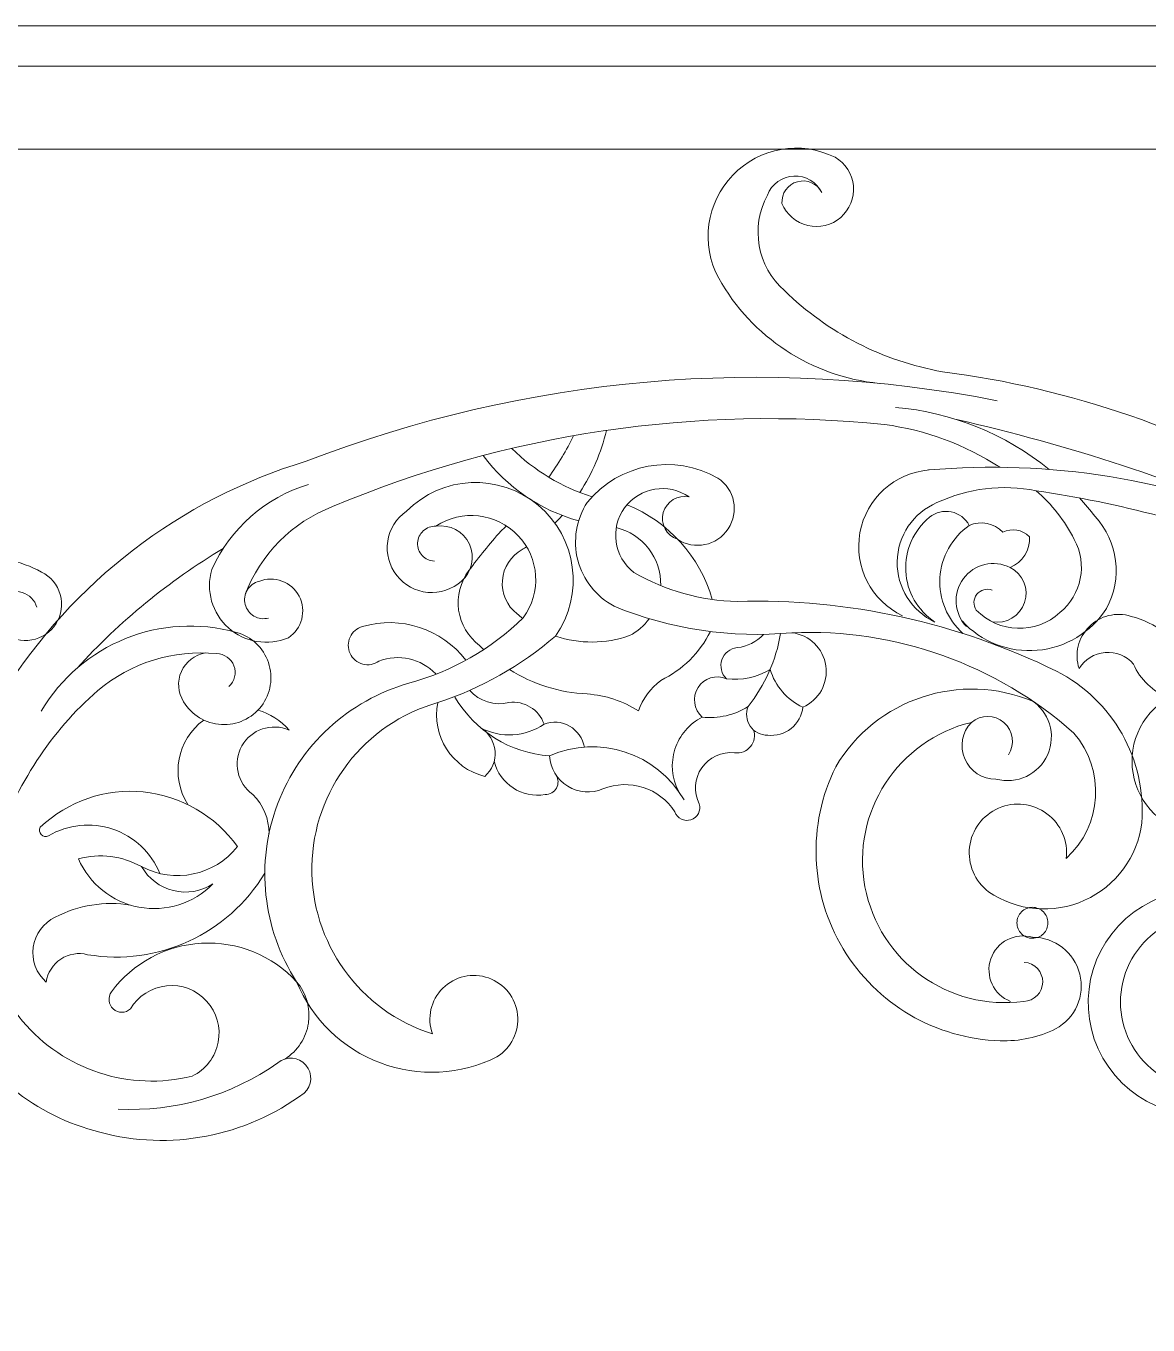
# Model space of a CAD drawing. Header units: millimetres. Extents: x 4332 to 4576, y 144 to 400.
# Drawn here: x 4436.84 to 4472.38, y 224.56 to 265.69 of the extents above; entities that cross this region are included whole.
import ezdxf

# ---------------------------------------------------------------- set-up
doc = ezdxf.new("R2010")
doc.units = ezdxf.units.MM
doc.header["$MEASUREMENT"] = 0
doc.layers.add('SITARA ALL', color=18, linetype='Continuous', true_color=0x000000)

msp = doc.modelspace()

# ---------------------------------------------------------------- linework, layer by layer
at = {"layer": 'SITARA ALL', "lineweight": 9}
for points, knots in [([(4331.736, 265.693), (4331.736, 265.693), (4575.736, 265.693), (4575.736, 265.693), (4575.736, 265.693), (4575.736, 143.693), (4575.736, 143.693), (4575.736, 143.693), (4331.736, 143.693), (4331.736, 143.693), (4331.736, 143.693), (4331.736, 265.693), (4331.736, 265.693)], [0, 0, 0, 0, 0.25, 0.25, 0.25, 0.5, 0.5, 0.5, 0.75, 0.75, 0.75, 1, 1, 1, 1]), ([(4503.177, 261.79), (4503.177, 261.79), (4336.328, 261.79), (4336.328, 261.79), (4336.328, 261.79), (4336.328, 238.062), (4336.328, 238.062), (4336.328, 238.062), (4333.736, 238.062), (4333.736, 238.062), (4333.736, 238.062), (4333.736, 264.416), (4333.736, 264.416), (4333.736, 264.416), (4533.713, 264.416), (4533.713, 264.416)], [0, 0, 0, 0, 0.166667, 0.166667, 0.166667, 0.333333, 0.333333, 0.333333, 0.5, 0.5, 0.5, 0.666667, 0.666667, 0.666667, 1, 1, 1, 1]), ([(4478.208, 250.225), (4477.924, 250.424), (4477.632, 250.61), (4477.333, 250.784), (4473.823, 252.878), (4469.922, 254.226), (4465.869, 254.746), (4463.98, 255.079), (4462.235, 255.975), (4460.864, 257.315), (4460.001, 258.074), (4459.777, 259.328), (4460.321, 260.34), (4460.456, 260.688), (4460.784, 260.925), (4461.157, 260.942), (4461.53, 260.96), (4461.879, 260.756), (4462.045, 260.421), (4461.901, 260.705), (4461.578, 260.848), (4461.272, 260.763), (4460.966, 260.678), (4460.761, 260.39), (4460.783, 260.073), (4460.927, 259.722), (4461.231, 259.463), (4461.6, 259.375), (4461.97, 259.287), (4462.358, 259.383), (4462.644, 259.632), (4462.931, 259.88), (4463.08, 260.252), (4463.045, 260.629), (4463.01, 261.007), (4462.795, 261.345), (4462.468, 261.537), (4461.379, 262.074), (4460.068, 261.846), (4459.226, 260.971), (4458.383, 260.096), (4458.202, 258.778), (4458.78, 257.71), (4459.828, 255.833), (4461.725, 254.589), (4463.864, 254.378)], [0, 0, 0, 0, 0.0625, 0.0625, 0.0625, 0.125, 0.125, 0.125, 0.1875, 0.1875, 0.1875, 0.25, 0.25, 0.25, 0.3125, 0.3125, 0.3125, 0.375, 0.375, 0.375, 0.4375, 0.4375, 0.4375, 0.5, 0.5, 0.5, 0.5625, 0.5625, 0.5625, 0.625, 0.625, 0.625, 0.6875, 0.6875, 0.6875, 0.75, 0.75, 0.75, 0.8125, 0.8125, 0.8125, 0.875, 0.875, 0.875, 1, 1, 1, 1]), ([(4467.596, 253.828), (4460.265, 255.268), (4452.68, 254.604), (4445.712, 251.909), (4441.727, 250.703), (4438.319, 248.091), (4436.12, 244.556), (4435.314, 243.262), (4434.685, 241.866), (4434.249, 240.406), (4433.459, 238.466), (4433.547, 236.28), (4434.494, 234.411), (4435.441, 232.543), (4437.15, 231.177), (4439.182, 230.668), (4441.414, 230.067), (4443.797, 230.523), (4445.649, 231.906), (4445.908, 232.136), (4445.934, 232.531), (4445.708, 232.794), (4445.481, 233.056), (4445.087, 233.088), (4444.821, 232.865), (4443.347, 231.824), (4441.564, 231.308), (4439.762, 231.4)], [0, 0, 0, 0, 0.1, 0.1, 0.1, 0.2, 0.2, 0.2, 0.3, 0.3, 0.3, 0.4, 0.4, 0.4, 0.5, 0.5, 0.5, 0.6, 0.6, 0.6, 0.7, 0.7, 0.7, 0.8, 0.8, 0.8, 1, 1, 1, 1]), ([(4467.682, 251.721), (4466.58, 252.439), (4465.332, 252.901), (4464.028, 253.074), (4458.076, 253.685), (4452.068, 252.792), (4446.551, 250.475), (4445.272, 249.983), (4444.266, 248.968), (4443.787, 247.684)], [0, 0, 0, 0, 0.25, 0.25, 0.25, 0.5, 0.5, 0.5, 1, 1, 1, 1]), ([(4465.426, 251.635), (4469.259, 251.966), (4473.116, 251.348), (4476.654, 249.835), (4473.322, 251.293), (4469.859, 252.43), (4466.311, 253.232)], [0, 0, 0, 0, 0.333333, 0.333333, 0.333333, 1, 1, 1, 1]), ([(4459.713, 244.144), (4459.629, 243.939), (4459.654, 243.706), (4459.778, 243.524), (4459.903, 243.341), (4460.111, 243.234), (4460.332, 243.237), (4460.598, 243.207), (4460.866, 243.283), (4461.075, 243.45), (4461.284, 243.618), (4461.417, 243.86), (4461.446, 244.127), (4461.957, 244.349), (4462.256, 244.885), (4462.175, 245.437), (4462.093, 245.989), (4461.653, 246.417), (4461.099, 246.482), (4459.181, 246.301), (4457.248, 246.59), (4455.467, 247.323), (4454.898, 247.626), (4454.481, 248.155), (4454.32, 248.78), (4454.159, 249.405), (4454.268, 250.069), (4454.62, 250.61), (4455.624, 251.842), (4457.375, 252.167), (4458.756, 251.379), (4459.289, 251.024), (4459.434, 250.304), (4459.081, 249.77), (4458.727, 249.236), (4458.007, 249.089), (4457.472, 249.441), (4457.123, 249.56), (4456.928, 249.931), (4457.026, 250.286), (4457.124, 250.641), (4457.483, 250.858), (4457.843, 250.781), (4457.183, 251.24), (4456.277, 251.09), (4455.802, 250.44), (4455.328, 249.79), (4455.458, 248.881), (4456.098, 248.392), (4457.094, 247.815), (4458.219, 247.499), (4459.369, 247.472), (4462.867, 247.571), (4466.337, 246.813), (4469.475, 245.264), (4471.263, 244.36), (4472.33, 242.465), (4472.18, 240.468), (4472.047, 239.389), (4471.359, 238.457), (4470.368, 238.01), (4469.377, 237.563), (4468.224, 237.667), (4467.327, 238.282), (4466.888, 238.612), (4466.659, 239.152), (4466.724, 239.697), (4466.79, 240.243), (4467.141, 240.712), (4467.646, 240.929), (4468.151, 241.147), (4468.733, 241.078), (4469.174, 240.751), (4469.616, 240.423), (4469.849, 239.885), (4469.787, 239.339), (4470.924, 240.38), (4471.032, 242.133), (4470.029, 243.303), (4467.577, 245.483), (4464.376, 246.623), (4461.099, 246.482)], [0, 0, 0, 0, 0.035714, 0.035714, 0.035714, 0.071429, 0.071429, 0.071429, 0.107143, 0.107143, 0.107143, 0.142857, 0.142857, 0.142857, 0.178571, 0.178571, 0.178571, 0.214286, 0.214286, 0.214286, 0.25, 0.25, 0.25, 0.285714, 0.285714, 0.285714, 0.321429, 0.321429, 0.321429, 0.357143, 0.357143, 0.357143, 0.392857, 0.392857, 0.392857, 0.428571, 0.428571, 0.428571, 0.464286, 0.464286, 0.464286, 0.5, 0.5, 0.5, 0.535714, 0.535714, 0.535714, 0.571429, 0.571429, 0.571429, 0.607143, 0.607143, 0.607143, 0.642857, 0.642857, 0.642857, 0.678571, 0.678571, 0.678571, 0.714286, 0.714286, 0.714286, 0.75, 0.75, 0.75, 0.785714, 0.785714, 0.785714, 0.821429, 0.821429, 0.821429, 0.857143, 0.857143, 0.857143, 0.892857, 0.892857, 0.892857, 0.928571, 0.928571, 0.928571, 1, 1, 1, 1]), ([(4449.883, 244.27), (4451.254, 244.717), (4452.522, 245.434), (4453.613, 246.378), (4454.532, 247.693), (4454.295, 249.49), (4453.064, 250.519), (4451.833, 251.547), (4450.022, 251.466), (4448.891, 250.328), (4448.571, 250.106), (4448.357, 249.763), (4448.299, 249.377), (4448.241, 248.992), (4448.344, 248.6), (4448.585, 248.294), (4448.825, 247.988), (4449.182, 247.795), (4449.57, 247.76), (4449.957, 247.726), (4450.342, 247.853), (4450.633, 248.111), (4450.971, 248.403), (4451.074, 248.882), (4450.886, 249.287), (4450.698, 249.691), (4450.265, 249.922), (4449.825, 249.852), (4449.678, 249.859), (4449.534, 249.808), (4449.425, 249.709), (4449.317, 249.61), (4449.252, 249.472), (4449.246, 249.326), (4449.239, 249.179), (4449.292, 249.035), (4449.392, 248.927), (4449.492, 248.82), (4449.63, 248.756), (4449.777, 248.751)], [0, 0, 0, 0, 0.071429, 0.071429, 0.071429, 0.142857, 0.142857, 0.142857, 0.214286, 0.214286, 0.214286, 0.285714, 0.285714, 0.285714, 0.357143, 0.357143, 0.357143, 0.428571, 0.428571, 0.428571, 0.5, 0.5, 0.5, 0.571429, 0.571429, 0.571429, 0.642857, 0.642857, 0.642857, 0.714286, 0.714286, 0.714286, 0.785714, 0.785714, 0.785714, 0.857143, 0.857143, 0.857143, 1, 1, 1, 1]), ([(4465.447, 251.637), (4464.35, 251.547), (4463.451, 250.734), (4463.254, 249.652), (4463.057, 248.57), (4463.609, 247.491), (4464.604, 247.021)], [0, 0, 0, 0, 0.333333, 0.333333, 0.333333, 1, 1, 1, 1]), ([(4445.786, 251.18), (4444.426, 250.763), (4443.313, 249.782), (4442.728, 248.485), (4442.532, 247.818), (4442.737, 247.098), (4443.256, 246.636), (4443.775, 246.174), (4444.513, 246.052), (4445.153, 246.325), (4445.587, 246.611), (4445.734, 247.178), (4445.493, 247.638), (4445.252, 248.099), (4444.702, 248.302), (4444.22, 248.108), (4444.065, 248.069), (4443.931, 247.97), (4443.85, 247.832), (4443.768, 247.695), (4443.745, 247.531), (4443.785, 247.376), (4443.825, 247.221), (4443.925, 247.089), (4444.064, 247.008), (4444.202, 246.928), (4444.366, 246.905), (4444.52, 246.947)], [0, 0, 0, 0, 0.1, 0.1, 0.1, 0.2, 0.2, 0.2, 0.3, 0.3, 0.3, 0.4, 0.4, 0.4, 0.5, 0.5, 0.5, 0.6, 0.6, 0.6, 0.7, 0.7, 0.7, 0.8, 0.8, 0.8, 1, 1, 1, 1]), ([(4467.439, 247.828), (4467.267, 247.896), (4467.071, 247.844), (4466.955, 247.699), (4466.84, 247.554), (4466.832, 247.351), (4466.937, 247.198), (4467.655, 246.461), (4468.828, 246.426), (4469.587, 247.122), (4470.274, 247.686), (4470.465, 248.656), (4470.041, 249.436), (4469.742, 250.025), (4469.331, 250.549), (4468.83, 250.979), (4467.771, 251.193), (4466.671, 251.06), (4465.693, 250.601), (4464.94, 250.282), (4464.445, 249.55), (4464.432, 248.732), (4464.418, 247.914), (4464.887, 247.166), (4465.629, 246.821), (4465.081, 247.181), (4464.737, 247.781), (4464.704, 248.435), (4464.67, 249.09), (4464.95, 249.721), (4465.458, 250.136), (4465.649, 250.295), (4465.903, 250.358), (4466.147, 250.308), (4466.391, 250.258), (4466.599, 250.1), (4466.712, 249.879), (4467.077, 250.042), (4467.506, 249.956), (4467.78, 249.665), (4468.061, 249.807), (4468.401, 249.749), (4468.62, 249.523), (4468.652, 249.1), (4468.404, 248.705), (4468.01, 248.548), (4467.495, 248.806), (4466.871, 248.657), (4466.53, 248.194), (4466.188, 247.731), (4466.229, 247.091), (4466.627, 246.676)], [0, 0, 0, 0, 0.055556, 0.055556, 0.055556, 0.111111, 0.111111, 0.111111, 0.166667, 0.166667, 0.166667, 0.222222, 0.222222, 0.222222, 0.277778, 0.277778, 0.277778, 0.333333, 0.333333, 0.333333, 0.388889, 0.388889, 0.388889, 0.444444, 0.444444, 0.444444, 0.5, 0.5, 0.5, 0.555556, 0.555556, 0.555556, 0.611111, 0.611111, 0.611111, 0.666667, 0.666667, 0.666667, 0.722222, 0.722222, 0.722222, 0.777778, 0.777778, 0.777778, 0.833333, 0.833333, 0.833333, 0.888889, 0.888889, 0.888889, 1, 1, 1, 1]), ([(4468.83, 250.979), (4471.46, 250.595), (4474.037, 249.909), (4476.509, 248.935), (4478.489, 248.238), (4479.974, 246.572), (4480.441, 244.526), (4480.803, 242.698), (4479.74, 240.887), (4477.969, 240.308), (4476.198, 239.729), (4474.273, 240.567), (4473.485, 242.255), (4473.943, 241.77), (4474.648, 241.61), (4475.271, 241.851), (4475.893, 242.091), (4476.308, 242.683), (4476.321, 243.35), (4476.104, 244.289), (4475.195, 244.897), (4474.245, 244.736), (4473.22, 244.76), (4472.301, 244.111), (4471.983, 243.136), (4471.665, 242.161), (4472.024, 241.094), (4472.867, 240.509), (4474.225, 239.473), (4475.958, 239.062), (4477.636, 239.379), (4479.315, 239.696), (4480.779, 240.709), (4481.666, 242.17), (4482.73, 243.871), (4482.67, 246.042), (4481.511, 247.679), (4481.174, 248.193), (4481.07, 248.825), (4481.224, 249.42), (4481.378, 250.014), (4481.776, 250.516), (4482.32, 250.802)], [0, 0, 0, 0, 0.066667, 0.066667, 0.066667, 0.133333, 0.133333, 0.133333, 0.2, 0.2, 0.2, 0.266667, 0.266667, 0.266667, 0.333333, 0.333333, 0.333333, 0.4, 0.4, 0.4, 0.466667, 0.466667, 0.466667, 0.533333, 0.533333, 0.533333, 0.6, 0.6, 0.6, 0.666667, 0.666667, 0.666667, 0.733333, 0.733333, 0.733333, 0.8, 0.8, 0.8, 0.866667, 0.866667, 0.866667, 1, 1, 1, 1]), ([(4466.487, 246.854), (4467.094, 246.192), (4467.974, 245.849), (4468.869, 245.926), (4469.765, 246.004), (4470.573, 246.491), (4471.058, 247.247), (4471.577, 248.196), (4471.434, 249.369), (4470.701, 250.165), (4470.545, 250.366), (4470.38, 250.562), (4470.207, 250.749)], [0, 0, 0, 0, 0.2, 0.2, 0.2, 0.4, 0.4, 0.4, 0.6, 0.6, 0.6, 1, 1, 1, 1]), ([(4443.27, 244.779), (4443.452, 244.943), (4443.515, 245.202), (4443.429, 245.432), (4443.343, 245.662), (4443.125, 245.815), (4442.88, 245.82), (4441.52, 245.953), (4440.165, 245.533), (4439.12, 244.653), (4437.628, 243.351), (4436.524, 241.665), (4435.929, 239.777), (4435.111, 237.911), (4435.423, 235.745), (4436.736, 234.187), (4438.048, 232.63), (4440.129, 231.953), (4442.106, 232.443), (4442.536, 232.65), (4442.843, 233.049), (4442.933, 233.518), (4443.023, 233.987), (4442.886, 234.47), (4442.563, 234.822), (4442.24, 235.174), (4441.771, 235.353), (4441.296, 235.304), (4440.821, 235.254), (4440.397, 234.984), (4440.153, 234.573), (4440, 234.433), (4439.765, 234.431), (4439.61, 234.569), (4439.454, 234.707), (4439.429, 234.941), (4439.55, 235.11), (4440.225, 236.024), (4441.273, 236.589), (4442.407, 236.652), (4443.541, 236.714), (4444.645, 236.267), (4445.415, 235.432), (4444.334, 237.104), (4444.11, 239.192), (4444.811, 241.055), (4445.512, 242.919), (4447.057, 244.34), (4448.971, 244.885), (4450.334, 245.26), (4451.579, 245.971), (4452.593, 246.955), (4453.177, 247.752), (4453.106, 248.851), (4452.423, 249.564), (4451.741, 250.278), (4450.646, 250.4), (4449.825, 249.852)], [0, 0, 0, 0, 0.05, 0.05, 0.05, 0.1, 0.1, 0.1, 0.15, 0.15, 0.15, 0.2, 0.2, 0.2, 0.25, 0.25, 0.25, 0.3, 0.3, 0.3, 0.35, 0.35, 0.35, 0.4, 0.4, 0.4, 0.45, 0.45, 0.45, 0.5, 0.5, 0.5, 0.55, 0.55, 0.55, 0.6, 0.6, 0.6, 0.65, 0.65, 0.65, 0.7, 0.7, 0.7, 0.75, 0.75, 0.75, 0.8, 0.8, 0.8, 0.85, 0.85, 0.85, 0.9, 0.9, 0.9, 1, 1, 1, 1]), ([(4452.063, 249.864), (4452.002, 249.807), (4451.941, 249.751), (4451.88, 249.696), (4451.522, 249.299), (4451.185, 248.883), (4450.871, 248.45), (4450.599, 248.092), (4450.482, 247.639), (4450.546, 247.194), (4450.61, 246.749), (4450.848, 246.349), (4451.21, 246.081), (4451.252, 246.038), (4451.295, 245.995), (4451.339, 245.953)], [0, 0, 0, 0, 0.166667, 0.166667, 0.166667, 0.333333, 0.333333, 0.333333, 0.5, 0.5, 0.5, 0.666667, 0.666667, 0.666667, 1, 1, 1, 1]), ([(4466.712, 249.879), (4466.167, 249.495), (4465.826, 248.884), (4465.788, 248.218), (4465.749, 247.552), (4466.016, 246.905), (4466.514, 246.461)], [0, 0, 0, 0, 0.333333, 0.333333, 0.333333, 1, 1, 1, 1]), ([(4437.19, 247.288), (4437.121, 247.51), (4436.948, 247.685), (4436.726, 247.756), (4436.504, 247.826), (4436.262, 247.785), (4436.077, 247.643), (4435.891, 247.502), (4435.787, 247.279), (4435.797, 247.046), (4435.807, 246.814), (4435.929, 246.6), (4436.126, 246.475), (4436.381, 246.277), (4436.708, 246.196), (4437.026, 246.253), (4437.345, 246.309), (4437.624, 246.497), (4437.796, 246.771), (4437.968, 247.045), (4438.016, 247.378), (4437.928, 247.69), (4437.841, 248.001), (4437.626, 248.26), (4437.336, 248.404), (4436.672, 248.766), (4435.915, 248.92), (4435.163, 248.847), (4433.055, 248.593), (4431.399, 246.925), (4431.166, 244.814)], [0, 0, 0, 0, 0.090909, 0.090909, 0.090909, 0.181818, 0.181818, 0.181818, 0.272727, 0.272727, 0.272727, 0.363636, 0.363636, 0.363636, 0.454545, 0.454545, 0.454545, 0.545455, 0.545455, 0.545455, 0.636364, 0.636364, 0.636364, 0.727273, 0.727273, 0.727273, 0.818182, 0.818182, 0.818182, 1, 1, 1, 1]), ([(4452.697, 249.206), (4452.65, 249.174), (4452.603, 249.143), (4452.556, 249.113), (4452.198, 248.913), (4451.964, 248.549), (4451.931, 248.141), (4451.899, 247.732), (4452.073, 247.335), (4452.395, 247.082), (4452.453, 247.032), (4452.512, 246.983), (4452.573, 246.936)], [0, 0, 0, 0, 0.2, 0.2, 0.2, 0.4, 0.4, 0.4, 0.6, 0.6, 0.6, 1, 1, 1, 1]), ([(4467.437, 246.83), (4467.885, 246.749), (4468.323, 247.009), (4468.467, 247.441), (4468.611, 247.873), (4468.416, 248.344), (4468.01, 248.548)], [0, 0, 0, 0, 0.333333, 0.333333, 0.333333, 1, 1, 1, 1]), ([(4442.525, 245.842), (4442.189, 245.786), (4441.904, 245.566), (4441.765, 245.255), (4441.627, 244.943), (4441.653, 244.584), (4441.837, 244.297), (4442.09, 243.872), (4442.537, 243.602), (4443.031, 243.574), (4443.524, 243.547), (4443.999, 243.765), (4444.298, 244.159), (4444.597, 244.552), (4444.682, 245.068), (4444.523, 245.536), (4444.365, 246.005), (4443.985, 246.363), (4443.508, 246.494), (4441.12, 247.157), (4438.586, 246.135), (4437.329, 244)], [0, 0, 0, 0, 0.125, 0.125, 0.125, 0.25, 0.25, 0.25, 0.375, 0.375, 0.375, 0.5, 0.5, 0.5, 0.625, 0.625, 0.625, 0.75, 0.75, 0.75, 1, 1, 1, 1]), ([(4449.818, 245.177), (4449.357, 245.665), (4448.646, 245.825), (4448.021, 245.581), (4447.872, 245.476), (4447.684, 245.443), (4447.508, 245.49), (4447.332, 245.536), (4447.186, 245.659), (4447.108, 245.823), (4447.031, 245.988), (4447.03, 246.179), (4447.107, 246.344), (4447.183, 246.509), (4447.329, 246.632), (4447.504, 246.68), (4448.709, 247.031), (4450.008, 246.608), (4450.775, 245.615)], [0, 0, 0, 0, 0.142857, 0.142857, 0.142857, 0.285714, 0.285714, 0.285714, 0.428571, 0.428571, 0.428571, 0.571429, 0.571429, 0.571429, 0.714286, 0.714286, 0.714286, 1, 1, 1, 1]), ([(4453.613, 246.378), (4454.373, 246.12), (4455.198, 246.124), (4455.955, 246.39), (4456.203, 246.52), (4456.417, 246.703), (4456.583, 246.927)], [0, 0, 0, 0, 0.333333, 0.333333, 0.333333, 1, 1, 1, 1]), ([(4473.039, 244.431), (4472.533, 244.612), (4472.126, 244.997), (4471.917, 245.492), (4471.693, 245.75), (4471.359, 245.886), (4471.018, 245.857), (4470.677, 245.828), (4470.371, 245.639), (4470.193, 245.346), (4470.042, 245.813), (4470.164, 246.326), (4470.51, 246.674), (4470.856, 247.023), (4471.368, 247.149), (4471.837, 247.001), (4472.615, 246.816), (4473.271, 246.291), (4473.622, 245.572), (4473.799, 246.152), (4474.175, 246.651), (4474.684, 246.981), (4474.893, 247.066), (4475.133, 247.02), (4475.297, 246.866), (4475.462, 246.711), (4475.522, 246.475), (4475.451, 246.261), (4476.366, 246.665), (4477.436, 246.461), (4478.139, 245.75), (4478.285, 245.574), (4478.27, 245.314), (4478.104, 245.156), (4477.938, 244.999), (4477.677, 244.997), (4477.509, 245.153), (4476.699, 245.645), (4475.65, 245.441), (4475.084, 244.68)], [0, 0, 0, 0, 0.071429, 0.071429, 0.071429, 0.142857, 0.142857, 0.142857, 0.214286, 0.214286, 0.214286, 0.285714, 0.285714, 0.285714, 0.357143, 0.357143, 0.357143, 0.428571, 0.428571, 0.428571, 0.5, 0.5, 0.5, 0.571429, 0.571429, 0.571429, 0.642857, 0.642857, 0.642857, 0.714286, 0.714286, 0.714286, 0.785714, 0.785714, 0.785714, 0.857143, 0.857143, 0.857143, 1, 1, 1, 1]), ([(4458.517, 246.521), (4458.18, 245.847), (4457.629, 245.304), (4456.952, 244.974), (4456.623, 244.729), (4456.375, 244.392), (4456.238, 244.006), (4455.751, 244.318), (4455.194, 244.502), (4454.618, 244.543), (4453.745, 244.585), (4452.897, 244.851), (4452.157, 245.315)], [0, 0, 0, 0, 0.2, 0.2, 0.2, 0.4, 0.4, 0.4, 0.6, 0.6, 0.6, 1, 1, 1, 1]), ([(4460.74, 246.453), (4460.597, 245.61), (4460.244, 244.815), (4459.713, 244.144), (4459.281, 243.872), (4458.769, 243.756), (4458.262, 243.812), (4457.85, 243.602), (4457.538, 243.237), (4457.396, 242.797), (4457.254, 242.356), (4457.292, 241.88), (4457.503, 241.468)], [0, 0, 0, 0, 0.2, 0.2, 0.2, 0.4, 0.4, 0.4, 0.6, 0.6, 0.6, 1, 1, 1, 1]), ([(4460.196, 246.431), (4459.984, 246.191), (4459.688, 246.041), (4459.368, 246.011), (4459.145, 245.988), (4458.956, 245.838), (4458.883, 245.626), (4458.81, 245.415), (4458.866, 245.18), (4459.027, 245.024)], [0, 0, 0, 0, 0.25, 0.25, 0.25, 0.5, 0.5, 0.5, 1, 1, 1, 1]), ([(4458.262, 243.812), (4457.993, 244.047), (4457.935, 244.443), (4458.126, 244.745), (4458.316, 245.047), (4458.699, 245.165), (4459.027, 245.024), (4459.508, 244.964), (4459.996, 245.07), (4460.41, 245.323), (4460.567, 244.793), (4460.944, 244.358), (4461.446, 244.127)], [0, 0, 0, 0, 0.2, 0.2, 0.2, 0.4, 0.4, 0.4, 0.6, 0.6, 0.6, 1, 1, 1, 1]), ([(4468.745, 244.304), (4466.433, 245.278), (4463.76, 244.397), (4462.485, 242.237), (4461.578, 240.402), (4461.666, 238.233), (4462.72, 236.478), (4463.774, 234.723), (4465.646, 233.624), (4467.692, 233.562), (4468.301, 233.542), (4468.905, 233.672), (4469.451, 233.942), (4470.074, 234.277), (4470.389, 234.992), (4470.215, 235.677), (4470.041, 236.362), (4469.424, 236.841), (4468.716, 236.838), (4468.165, 237.001), (4467.583, 236.701), (4467.397, 236.157), (4467.211, 235.613), (4467.486, 235.02), (4468.021, 234.811)], [0, 0, 0, 0, 0.111111, 0.111111, 0.111111, 0.222222, 0.222222, 0.222222, 0.333333, 0.333333, 0.333333, 0.444444, 0.444444, 0.444444, 0.555556, 0.555556, 0.555556, 0.666667, 0.666667, 0.666667, 0.777778, 0.777778, 0.777778, 1, 1, 1, 1]), ([(4450.429, 244.444), (4451.06, 243.368), (4452.179, 242.672), (4453.423, 242.583), (4453.448, 242.188), (4453.663, 241.83), (4453.999, 241.622), (4454.336, 241.414), (4454.752, 241.381), (4455.116, 241.535), (4455.951, 241.875), (4456.91, 241.569), (4457.393, 240.808), (4457.469, 240.602), (4457.694, 240.493), (4457.903, 240.562), (4458.112, 240.63), (4458.229, 240.852), (4458.167, 241.063), (4457.982, 241.428), (4458.012, 241.866), (4458.245, 242.204), (4458.477, 242.541), (4458.876, 242.725), (4459.283, 242.682), (4459.474, 242.653), (4459.666, 242.726), (4459.788, 242.875), (4459.911, 243.024), (4459.945, 243.227), (4459.879, 243.408)], [0, 0, 0, 0, 0.090909, 0.090909, 0.090909, 0.181818, 0.181818, 0.181818, 0.272727, 0.272727, 0.272727, 0.363636, 0.363636, 0.363636, 0.454545, 0.454545, 0.454545, 0.545455, 0.545455, 0.545455, 0.636364, 0.636364, 0.636364, 0.727273, 0.727273, 0.727273, 0.818182, 0.818182, 0.818182, 1, 1, 1, 1]), ([(4454.526, 242.861), (4454.477, 243.141), (4454.306, 243.385), (4454.06, 243.526), (4453.813, 243.667), (4453.517, 243.692), (4453.25, 243.592), (4453.087, 244.055), (4452.621, 244.338), (4452.135, 244.27), (4451.683, 244.16), (4451.207, 244.31), (4450.897, 244.658)], [0, 0, 0, 0, 0.2, 0.2, 0.2, 0.4, 0.4, 0.4, 0.6, 0.6, 0.6, 1, 1, 1, 1]), ([(4468.458, 236.045), (4468.788, 236.026), (4469.044, 235.75), (4469.04, 235.42), (4469.036, 235.09), (4468.772, 234.821), (4468.442, 234.811), (4466.068, 234.487), (4463.856, 236.086), (4463.413, 238.44), (4462.97, 240.794), (4464.455, 243.084), (4466.784, 243.645), (4466.486, 243.338), (4466.401, 242.882), (4466.571, 242.489), (4466.74, 242.096), (4467.129, 241.843), (4467.558, 241.85), (4468.222, 241.665), (4468.92, 241.995), (4469.198, 242.626), (4469.475, 243.257), (4469.248, 243.995), (4468.663, 244.36)], [0, 0, 0, 0, 0.111111, 0.111111, 0.111111, 0.222222, 0.222222, 0.222222, 0.333333, 0.333333, 0.333333, 0.444444, 0.444444, 0.444444, 0.555556, 0.555556, 0.555556, 0.666667, 0.666667, 0.666667, 0.777778, 0.777778, 0.777778, 1, 1, 1, 1]), ([(4444.541, 240.124), (4444.543, 240.59), (4444.358, 241.036), (4444.026, 241.363), (4443.535, 241.711), (4443.387, 242.375), (4443.682, 242.899), (4443.978, 243.423), (4444.622, 243.639), (4445.175, 243.4), (4444.916, 243.704), (4444.573, 243.924), (4444.188, 244.03)], [0, 0, 0, 0, 0.2, 0.2, 0.2, 0.4, 0.4, 0.4, 0.6, 0.6, 0.6, 1, 1, 1, 1]), ([(4445.046, 232.987), (4445.448, 233.241), (4445.719, 233.656), (4445.79, 234.125), (4445.86, 234.595), (4445.724, 235.072), (4445.415, 235.432), (4445.905, 234.244), (4446.865, 233.313), (4448.068, 232.862), (4449.272, 232.411), (4450.607, 232.48), (4451.757, 233.054), (4452.214, 233.336), (4452.468, 233.854), (4452.411, 234.387), (4452.355, 234.92), (4451.997, 235.373), (4451.492, 235.552), (4450.986, 235.731), (4450.423, 235.605), (4450.044, 235.226), (4449.664, 234.847), (4449.535, 234.285), (4449.713, 233.779), (4447.41, 234.512), (4445.86, 236.671), (4445.898, 239.087), (4445.937, 241.504), (4447.558, 243.61), (4449.883, 244.27), (4449.683, 243.219), (4450.334, 242.196), (4451.37, 241.932), (4451.6, 242.132), (4451.722, 242.43), (4451.697, 242.734), (4451.673, 243.038), (4451.505, 243.312), (4451.246, 243.472), (4451.883, 243.13), (4452.658, 243.177), (4453.25, 243.592)], [0, 0, 0, 0, 0.066667, 0.066667, 0.066667, 0.133333, 0.133333, 0.133333, 0.2, 0.2, 0.2, 0.266667, 0.266667, 0.266667, 0.333333, 0.333333, 0.333333, 0.4, 0.4, 0.4, 0.466667, 0.466667, 0.466667, 0.533333, 0.533333, 0.533333, 0.6, 0.6, 0.6, 0.666667, 0.666667, 0.666667, 0.733333, 0.733333, 0.733333, 0.8, 0.8, 0.8, 0.866667, 0.866667, 0.866667, 1, 1, 1, 1]), ([(4467.957, 242.618), (4468.169, 242.946), (4468.109, 243.38), (4467.814, 243.638), (4467.52, 243.896), (4467.082, 243.899), (4466.784, 243.645)], [0, 0, 0, 0, 0.333333, 0.333333, 0.333333, 1, 1, 1, 1]), ([(4451.669, 242.416), (4451.847, 241.692), (4452.555, 241.23), (4453.289, 241.362), (4453.434, 241.359), (4453.57, 241.436), (4453.642, 241.563), (4453.714, 241.689), (4453.712, 241.845), (4453.635, 241.969)], [0, 0, 0, 0, 0.25, 0.25, 0.25, 0.5, 0.5, 0.5, 1, 1, 1, 1]), ([(4441.082, 238.859), (4440.813, 239.521), (4440.269, 240.033), (4439.592, 240.262), (4438.915, 240.491), (4438.173, 240.414), (4437.557, 240.051), (4437.48, 240.013), (4437.386, 240.03), (4437.326, 240.092), (4437.267, 240.155), (4437.255, 240.249), (4437.297, 240.324), (4438.17, 241.152), (4439.361, 241.56), (4440.558, 241.442), (4441.756, 241.324), (4442.844, 240.692), (4443.539, 239.71), (4442.814, 238.795), (4441.537, 238.529), (4440.506, 239.076), (4440.724, 238.695), (4441.089, 238.42), (4441.516, 238.316), (4441.943, 238.212), (4442.394, 238.289), (4442.763, 238.528), (4442.154, 237.909), (4441.276, 237.633), (4440.423, 237.793), (4439.569, 237.952), (4438.851, 238.527), (4438.507, 239.325), (4439.18, 239.503), (4439.896, 239.414), (4440.506, 239.076)], [0, 0, 0, 0, 0.076923, 0.076923, 0.076923, 0.153846, 0.153846, 0.153846, 0.230769, 0.230769, 0.230769, 0.307692, 0.307692, 0.307692, 0.384615, 0.384615, 0.384615, 0.461538, 0.461538, 0.461538, 0.538462, 0.538462, 0.538462, 0.615385, 0.615385, 0.615385, 0.692308, 0.692308, 0.692308, 0.769231, 0.769231, 0.769231, 0.846154, 0.846154, 0.846154, 1, 1, 1, 1]), ([(4440.156, 237.857), (4439.34, 237.991), (4438.503, 237.857), (4437.771, 237.474), (4437.394, 237.295), (4437.132, 236.938), (4437.074, 236.525), (4437.016, 236.111), (4437.17, 235.696), (4437.483, 235.42), (4437.527, 235.718), (4437.696, 235.982), (4437.946, 236.148), (4438.197, 236.314), (4438.506, 236.365), (4438.796, 236.289), (4441.019, 235.917), (4443.243, 236.937), (4444.409, 238.866)], [0, 0, 0, 0, 0.142857, 0.142857, 0.142857, 0.285714, 0.285714, 0.285714, 0.428571, 0.428571, 0.428571, 0.571429, 0.571429, 0.571429, 0.714286, 0.714286, 0.714286, 1, 1, 1, 1]), ([(4476.477, 236.065), (4476.704, 236.282), (4476.796, 236.604), (4476.717, 236.909), (4476.639, 237.213), (4476.402, 237.451), (4476.098, 237.531), (4475.794, 237.611), (4475.471, 237.521), (4475.253, 237.294), (4475.035, 237.068), (4474.956, 236.742), (4475.047, 236.441), (4475.213, 235.958), (4475.625, 235.601), (4476.127, 235.507), (4476.63, 235.414), (4477.143, 235.597), (4477.472, 235.988), (4477.801, 236.379), (4477.895, 236.916), (4477.717, 237.394), (4477.539, 237.873), (4477.118, 238.219), (4476.613, 238.301), (4475.038, 238.826), (4473.308, 238.584), (4471.939, 237.643), (4470.477, 236.574), (4470.051, 234.58), (4470.95, 233.009), (4471.85, 231.437), (4473.783, 230.791), (4475.445, 231.509), (4475.844, 231.658), (4476.114, 232.034), (4476.126, 232.46), (4476.138, 232.886), (4475.892, 233.277), (4475.502, 233.449)], [0, 0, 0, 0, 0.071429, 0.071429, 0.071429, 0.142857, 0.142857, 0.142857, 0.214286, 0.214286, 0.214286, 0.285714, 0.285714, 0.285714, 0.357143, 0.357143, 0.357143, 0.428571, 0.428571, 0.428571, 0.5, 0.5, 0.5, 0.571429, 0.571429, 0.571429, 0.642857, 0.642857, 0.642857, 0.714286, 0.714286, 0.714286, 0.785714, 0.785714, 0.785714, 0.857143, 0.857143, 0.857143, 1, 1, 1, 1]), ([(4469.206, 237.298), (4469.206, 237.428), (4469.154, 237.552), (4469.062, 237.644), (4468.97, 237.736), (4468.846, 237.788), (4468.716, 237.788), (4468.586, 237.788), (4468.461, 237.736), (4468.369, 237.644), (4468.277, 237.552), (4468.226, 237.428), (4468.226, 237.298), (4468.226, 237.168), (4468.278, 237.043), (4468.37, 236.951), (4468.462, 236.859), (4468.586, 236.807), (4468.716, 236.807), (4468.846, 236.808), (4468.971, 236.859), (4469.063, 236.951), (4469.155, 237.043), (4469.206, 237.168), (4469.206, 237.298)], [0, 0, 0, 0, 0.125, 0.125, 0.125, 0.25, 0.25, 0.25, 0.375, 0.375, 0.375, 0.5, 0.5, 0.5, 0.625, 0.625, 0.625, 0.75, 0.75, 0.75, 0.875, 0.875, 0.875, 1, 1, 1, 1]), ([(4475.713, 233.313), (4475.548, 233.461), (4475.33, 233.534), (4475.11, 233.515), (4474.889, 233.497), (4474.686, 233.389), (4474.548, 233.216), (4474.41, 233.043), (4474.35, 232.821), (4474.381, 232.602), (4474.412, 232.383), (4474.531, 232.187), (4474.712, 232.059), (4473.857, 231.921), (4472.987, 232.191), (4472.36, 232.789), (4471.734, 233.387), (4471.424, 234.244), (4471.522, 235.104), (4471.62, 235.964), (4472.116, 236.73), (4472.86, 237.171), (4473.605, 237.613), (4474.514, 237.68), (4475.316, 237.353)], [0, 0, 0, 0, 0.111111, 0.111111, 0.111111, 0.222222, 0.222222, 0.222222, 0.333333, 0.333333, 0.333333, 0.444444, 0.444444, 0.444444, 0.555556, 0.555556, 0.555556, 0.666667, 0.666667, 0.666667, 0.777778, 0.777778, 0.777778, 1, 1, 1, 1])]:
    msp.add_open_spline(points, degree=3, knots=knots, dxfattribs=at)
for points in [[(4469.246, 251.652), (4467.854, 252.779), (4466.159, 253.463), (4464.375, 253.618)], [(4453.403, 251.405), (4453.697, 251.823), (4453.959, 252.262), (4454.187, 252.719)], [(4454.382, 250.922), (4454.775, 251.523), (4455.06, 252.187), (4455.224, 252.886)], [(4452.227, 252.317), (4452.944, 251.613), (4453.816, 251.088), (4454.773, 250.784)], [(4451.324, 252.093), (4452.072, 251.085), (4453.136, 250.357), (4454.348, 250.025)], [(4458.578, 247.537), (4458.185, 248.897), (4457.19, 250.002), (4455.878, 250.535)], [(4453.592, 249.949), (4453.672, 250.029), (4453.75, 250.112), (4453.825, 250.196)], [(4456.944, 247.977), (4456.964, 248.843), (4456.38, 249.607), (4455.538, 249.811)], [(4443.092, 249.151), (4441.371, 248.12), (4439.811, 246.842), (4438.461, 245.358)], [(4442.474, 243.717), (4441.629, 243.096), (4441.407, 241.93), (4441.968, 241.044)], [(4457.683, 241.189), (4456.829, 242.677), (4454.991, 243.28), (4453.423, 242.583)]]:
    msp.add_open_spline(points, degree=3, dxfattribs=at)

doc.saveas('drawing.dxf')
